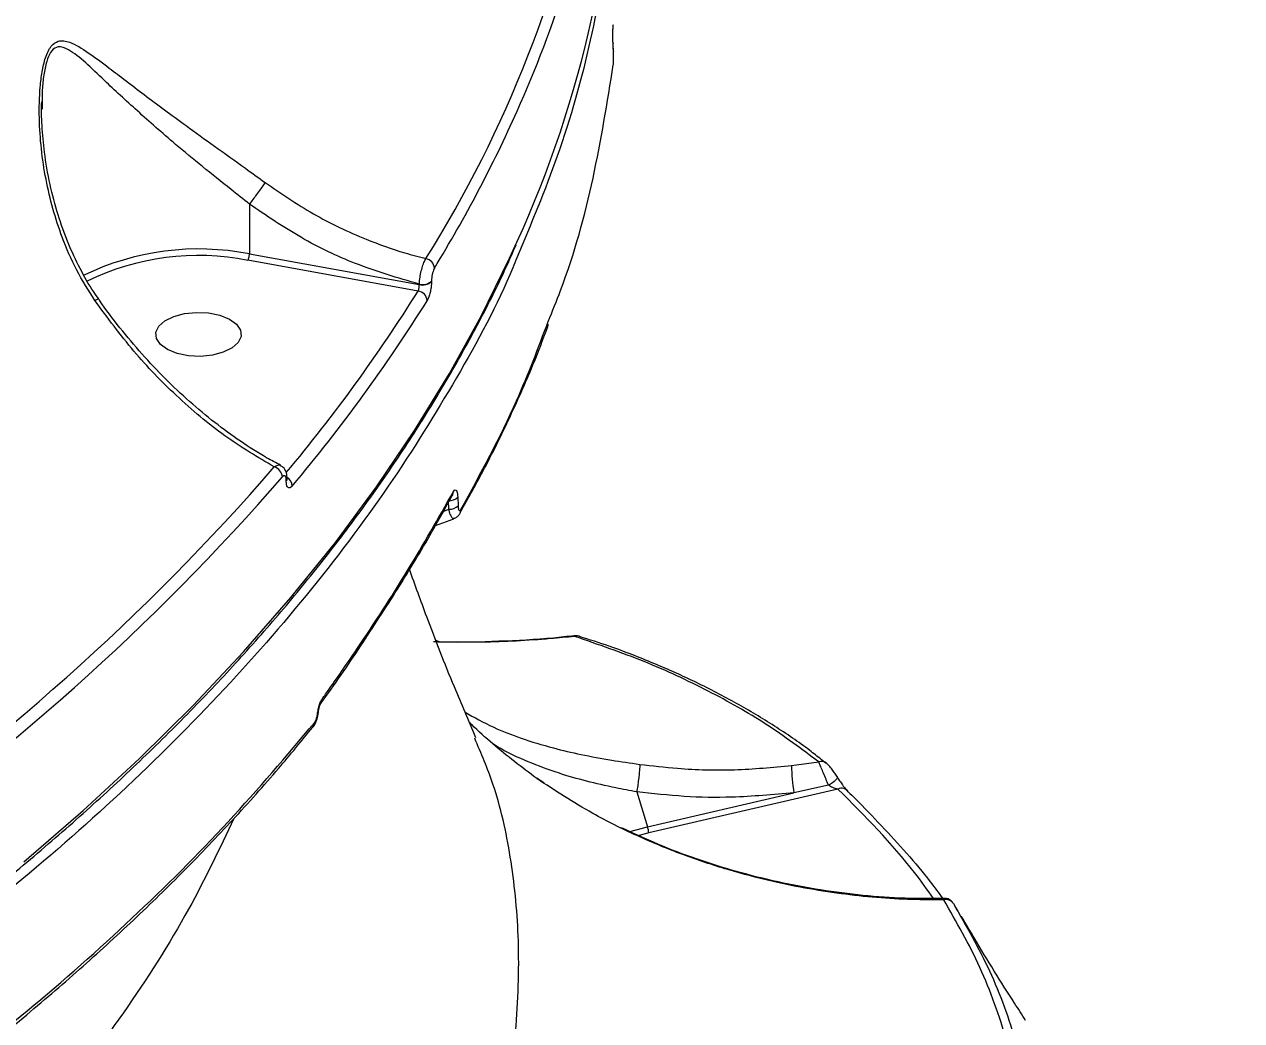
# Model space of a CAD drawing. Header units: millimetres. Extents: x -6104 to 7803, y -6013 to 4803.
# Drawn here: x 831 to 959.1, y -1346.1 to -1241.3 of the extents above; entities that cross this region are included whole.
import ezdxf

# ---------------------------------------------------------------- set-up
doc = ezdxf.new("R2010")
doc.units = ezdxf.units.MM
for name, color, linetype in [('DIKOM_ОБЪЕКТ', 7, 'Continuous'), ('DIKOM_РАЗМЕР_ЗОНА', 7, 'Continuous'), ('DIKOM_РАЗМЕР_ОБЪЕКТА', 7, 'Continuous')]:
    doc.layers.add(name, color=color, linetype=linetype)
doc.styles.add('style1', font='arial.ttf', dxfattribs={"width": 0.8})
doc.dimstyles.new('1-50', dxfattribs={"dimtxt": 300, "dimasz": 200, "dimexe": 100, "dimexo": 0, "dimgap": 100, "dimtad": 1, "dimtxsty": 'style1', "dimcen": 200, "dimclrd": 7, "dimclre": 7, "dimclrt": 7, "dimadec": 1, "dimazin": 2, "dimtfac": 1, "dimtmove": 0, "dimatfit": 2, "dimfxl": 0, "dimlwd": 25, "dimlwe": 18, "dimarcsym": 0})

# ---------------------------------------------------------------- blocks, each defined once
blk = doc.blocks.new('*D10')
at = {"layer": 'Defpoints', "color": 0, "transparency": 16777216}
for p in [(-4094.65, -224.49), (3111.63, -1726.03), (3111.63, -4948.58)]:
    blk.add_point(p, dxfattribs=at)
at = {"layer": 'DIKOM_РАЗМЕР_ОБЪЕКТА', "color": 7, "lineweight": 18, "transparency": 16777216}
for p, q in [((-4094.65, -224.49), (-4094.65, -5048.58)), ((3111.63, -1726.03), (3111.63, -5048.58))]:
    blk.add_line(p, q, dxfattribs=at)
at = {"layer": 'DIKOM_РАЗМЕР_ОБЪЕКТА', "color": 7, "lineweight": 25, "transparency": 16777216}
blk.add_line((-3894.65, -4948.58), (2911.63, -4948.58), dxfattribs=at)
at = {"layer": 'DIKOM_РАЗМЕР_ОБЪЕКТА', "color": 7, "transparency": 16777216}
for points in [[(-3894.65, -4915.24), (-3894.65, -4981.91), (-4094.65, -4948.58)], [(2911.63, -4915.24), (2911.63, -4981.91), (3111.63, -4948.58)]]:
    blk.add_solid(points, dxfattribs=at)
at = {"layer": 'DIKOM_РАЗМЕР_ОБЪЕКТА', "color": 7, "transparency": 16777216, "insert": (-134.24, -4695.4), "char_height": 300, "attachment_point": 5, "style": 'style1'}
blk.add_mtext('7200', dxfattribs=at)
blk = doc.blocks.new('*D12')
at = {"layer": 'Defpoints', "color": 0, "transparency": 16777216}
for p in [(-6103.62, -69.94), (4675.35, -1132.87), (4675.35, -5913.06)]:
    blk.add_point(p, dxfattribs=at)
at = {"layer": 'DIKOM_РАЗМЕР_ЗОНА', "color": 7, "lineweight": 18, "transparency": 16777216}
for p, q in [((-6103.62, -69.94), (-6103.62, -6013.06)), ((4675.35, -1132.87), (4675.35, -6013.06))]:
    blk.add_line(p, q, dxfattribs=at)
at = {"layer": 'DIKOM_РАЗМЕР_ЗОНА', "color": 7, "lineweight": 25, "transparency": 16777216}
blk.add_line((-5903.62, -5913.06), (4475.35, -5913.06), dxfattribs=at)
at = {"layer": 'DIKOM_РАЗМЕР_ЗОНА', "color": 7, "transparency": 16777216}
for points in [[(-5903.62, -5879.73), (-5903.62, -5946.4), (-6103.62, -5913.06)], [(4475.35, -5879.73), (4475.35, -5946.4), (4675.35, -5913.06)]]:
    blk.add_solid(points, dxfattribs=at)
at = {"layer": 'DIKOM_РАЗМЕР_ЗОНА', "color": 7, "transparency": 16777216, "insert": (271.51, -5659.89), "char_height": 300, "attachment_point": 5, "style": 'style1'}
blk.add_mtext('10800', dxfattribs=at)

msp = doc.modelspace()

# ---------------------------------------------------------------- linework, layer by layer
at = {"layer": 'DIKOM_ОБЪЕКТ', "color": 7, "linetype": 'Continuous', "lineweight": 15}
for p, q in [((892.915, -1243.267), (892.914, -1243.315)), ((892.959, -1244.168), (892.914, -1243.315)), ((892.96, -1244.12), (892.959, -1244.168)), ((832.844, -1249.401), (832.834, -1250.191)), ((854.649, -1260.191), (854.649, -1265.432)), ((854.649, -1265.432), (872.53, -1268.658)), ((872.405, -1269.337), (854.485, -1266.104)), ((872.53, -1268.658), (872.53, -1268.611)), ((873.814, -1268.281), (873.814, -1268.328)), ((858.53, -1289.33), (858.53, -1289.262)), ((858.613, -1289.125), (858.613, -1289.056)), ((876.007, -1290.87), (876.007, -1290.869)), ((876.574, -1291.042), (876.605, -1291.935)), ((875.051, -1292.547), (875.631, -1292.303)), ((875.631, -1292.303), (875.6, -1291.408)), ((874.243, -1294.01), (876.174, -1293.306)), ((874.694, -1306.295), (874.296, -1306.129)), ((888.873, -1305.699), (888.842, -1305.639)), ((911.701, -1319.299), (914.558, -1318.901)), ((915.338, -1319.074), (914.801, -1318.648)), ((885.523, -1321.039), (884.91, -1320.611)), ((885.67, -1321.142), (885.523, -1321.039)), ((916.576, -1321.766), (896.669, -1326.388)), ((915.586, -1321.365), (911.949, -1322.148)), ((895.407, -1322.061), (896.542, -1325.725)), ((896.542, -1325.725), (911.949, -1322.148)), ((894.677, -1326.218), (896.542, -1325.725)), ((896.669, -1326.388), (895.667, -1326.64))]:
    msp.add_line(p, q, dxfattribs=at)
at = {"layer": 'DIKOM_ОБЪЕКТ', "color": 7, "linetype": 'Continuous', "lineweight": 15, "flags": 128}
for points in [[(830.903, -1329.416), (837.15, -1324.025), (843.091, -1318.543), (848.72, -1312.975), (854.033, -1307.325), (859.026, -1301.598), (863.694, -1295.799), (868.033, -1289.932), (872.04, -1284.003), (875.711, -1278.017), (879.043, -1271.978), (882.034, -1265.892), (882.804, -1264.192)], [(847.046, -1275.907), (846.04, -1275.499), (845.296, -1274.962), (844.878, -1274.338), (844.817, -1273.679), (845.119, -1273.038), (845.759, -1272.467), (846.686, -1272.012), (847.824, -1271.709), (849.082, -1271.584), (850.357, -1271.647), (851.546, -1271.892), (852.553, -1272.3), (853.296, -1272.838), (853.715, -1273.461), (853.776, -1274.12), (853.474, -1274.761), (852.833, -1275.332), (851.907, -1275.787), (850.768, -1276.09), (849.51, -1276.215), (848.235, -1276.152), (847.046, -1275.907)], [(861.904, -1313.7), (861.886, -1313.726), (861.833, -1313.751)], [(916.461, -1320.451), (916.499, -1320.509), (916.487, -1320.597), (916.426, -1320.708), (916.318, -1320.836), (916.171, -1320.973), (915.993, -1321.113), (915.794, -1321.246), (915.586, -1321.365)]]:
    msp.add_lwpolyline(points, dxfattribs=at)
at = {"layer": 'DIKOM_ОБЪЕКТ', "color": 7, "linetype": 'Continuous', "lineweight": 15}
for centre, radius, start, end in [((775.426, -1215.278), 117.995, 335.50908, 359.71387), ((762.426, -1196.875), 130.561, 328.06963, 349.08159), ((769.73, -1199.693), 123.934, 335.85147, 349.3933), ((751.737, -1191.949), 143.521, 328.50609, 335.9692), ((849.294, -1292.574), 27.665, 78.84044, 115.98285), ((849.294, -1292.449), 26.851, 78.85346, 115.874), ((873.02, -1267.007), 1.1, 4.22589, 78.86591), ((872.882, -1267.318), 1.34, 254.78441, 314.09278), ((872.882, -1267.366), 1.34, 254.78441, 314.09278), ((726.182, -1177.832), 172.495, 320.11019, 327.96215), ((726.62, -1178.518), 173.105, 319.96386, 327.95996), ((872.251, -1270.436), 1.109, 4.35489, 82.02398), ((672.524, -1127.351), 244.733, 304.45512, 319.01542), ((856.954, -1288.983), 1.166, 3.76942, 74.33076), ((672.969, -1128.048), 245.267, 304.45486, 319.01562), ((858.297, -1289.048), 0.316, 317.39082, 357.90332), ((858.298, -1289.117), 0.314, 317.34317, 358.74581), ((858.036, -1289.929), 1.121, 2.99793, 59.16926), ((875.698, -1290.19), 1.222, 265.39232, 315.81961), ((875.411, -1290.544), 0.679, 330.29657, 3.49652), ((875.726, -1291.083), 1.224, 265.55051, 315.90392), ((876.209, -1292.369), 0.707, 329.69617, 3.47413), ((889.156, -1306.476), 0.828, 73.77324, 109.99643), ((861.669, -1312.354), 0.633, 324.93395, 5.33403), ((860.814, -1314.833), 0.68, 320.53349, 3.98234), ((914.817, -1319.765), 0.902, 52.60691, 106.70519), ((926.074, -1319.481), 14.374, 179.2709, 190.69051), ((916.957, -1322.512), 0.837, 32.45326, 117.05829), ((894.008, -1326.553), 2.666, 3.53347, 18.07396), ((927.933, -1334.323), 0.935, 31.85463, 104.41987)]:
    msp.add_arc(centre, radius, start, end, dxfattribs=at)
for points, knots in [([(893.367, -1217.247), (893.386, -1217.605), (893.614, -1222.073), (892.795, -1230.659), (890.752, -1242.949), (887.463, -1254.702), (884.278, -1262.276), (882.782, -1265.832)], [0, 0, 0, 0, 0.0219467, 0.2736523, 0.5255632, 0.7772684, 1, 1, 1, 1]), ([(892.914, -1243.315), (892.908, -1243.168), (892.896, -1242.875), (892.893, -1242.374), (892.902, -1241.906), (892.921, -1241.514), (892.939, -1241.343), (892.947, -1241.26)], [0, 0, 0, 0, 0.2064397, 0.4133884, 0.6142398, 0.8134862, 1, 1, 1, 1]), ([(838.387, -1270.319), (837.724, -1269.268), (836.387, -1267.151), (834.559, -1262.9), (833.07, -1257.542), (832.48, -1252.158), (832.562, -1248.368), (832.822, -1246.239), (833.175, -1244.686), (833.757, -1243.468), (834.649, -1242.874), (835.936, -1243.111), (837.679, -1244.192), (840.198, -1246.073), (842.892, -1248.153), (845.68, -1250.238), (848.133, -1252.039), (850.975, -1254.085), (853.808, -1256.102), (855.608, -1257.41), (856.3, -1257.912)], [0, 0, 0, 0, 0.056355, 0.1136137, 0.2103723, 0.309985, 0.3619813, 0.3883027, 0.4153392, 0.4457397, 0.4740999, 0.5167988, 0.5802349, 0.6452966, 0.7405625, 0.789712, 0.8388467, 0.8993629, 0.9613642, 1, 1, 1, 1]), ([(854.65, -1260.186), (854.65, -1260.185), (853.998, -1259.673), (852.322, -1258.328), (849.679, -1256.215), (846.301, -1253.427), (842.777, -1250.323), (839.718, -1247.489), (837.405, -1245.243), (835.815, -1243.956), (834.637, -1243.484), (833.872, -1243.907), (833.503, -1244.63), (833.22, -1245.499), (833.005, -1246.579), (832.839, -1248.018), (832.843, -1248.98), (832.844, -1249.401)], [0, 0, 0, 0, 0.0000504, 0.0590042, 0.1536215, 0.2483617, 0.3985874, 0.5490209, 0.6475895, 0.74576, 0.8083765, 0.8483665, 0.8819765, 0.8911912, 0.9301992, 0.9694745, 1, 1, 1, 1]), ([(892.96, -1244.12), (892.949, -1243.921), (892.933, -1243.636), (892.92, -1243.352), (892.916, -1243.267)], [0, 0, 0, 0, 0.6999726, 1, 1, 1, 1]), ([(892.943, -1245.508), (892.948, -1245.464), (892.959, -1245.363), (892.971, -1245.126), (892.976, -1244.814), (892.972, -1244.471), (892.963, -1244.269), (892.959, -1244.168)], [0, 0, 0, 0, 0.1487792, 0.3487258, 0.5573483, 0.7790801, 1, 1, 1, 1]), ([(886.094, -1272.532), (886.536, -1271.452), (888.575, -1266.464), (891.023, -1257.447), (892.303, -1249.488), (892.943, -1245.508)], [0, 0, 0, 0, 0.1214153, 0.5607073, 1, 1, 1, 1]), ([(838.8, -1270.157), (838.621, -1269.915), (837.878, -1268.912), (836.788, -1266.942), (835.518, -1264.232), (834.463, -1261.263), (833.628, -1258.066), (833.07, -1254.914), (832.817, -1252.01), (832.758, -1250.231), (832.804, -1249.414), (832.805, -1249.404)], [0, 0, 0, 0, 0.0405717, 0.1684863, 0.303897, 0.4468525, 0.5967057, 0.7541997, 0.8825836, 0.9985681, 1, 1, 1, 1]), ([(856.3, -1257.912), (856.287, -1257.932), (856.235, -1258.009), (856.085, -1258.226), (855.803, -1258.626), (855.413, -1259.166), (855.005, -1259.719), (854.769, -1260.03), (854.65, -1260.186)], [0, 0, 0, 0, 0.0380822, 0.1491836, 0.3618892, 0.5746055, 0.7873142, 1, 1, 1, 1]), ([(856.3, -1257.912), (857.968, -1259.053), (861.345, -1261.363), (866.36, -1263.73), (870.368, -1265.171), (872.489, -1265.731), (873.232, -1265.928)], [0, 0, 0, 0, 0.318196, 0.6439708, 0.8752552, 1, 1, 1, 1]), ([(854.649, -1260.191), (854.649, -1260.19), (854.649, -1260.188), (854.65, -1260.186), (854.65, -1260.186)], [0, 0, 0, 0, 0.6113483, 1, 1, 1, 1]), ([(872.53, -1268.611), (870.275, -1267.954), (866.034, -1266.718), (859.993, -1263.82), (856.444, -1261.41), (854.649, -1260.191)], [0, 0, 0, 0, 0.3593334, 0.6759009, 1, 1, 1, 1]), ([(474.42, -1432.667), (476.441, -1432.66), (482.3, -1432.64), (491.995, -1432.482), (503.494, -1432.14), (514.97, -1431.633), (526.415, -1430.964), (537.82, -1430.134), (549.177, -1429.143), (560.477, -1427.992), (571.712, -1426.682), (582.872, -1425.213), (593.951, -1423.587), (604.939, -1421.804), (615.828, -1419.867), (626.61, -1417.777), (637.277, -1415.535), (647.821, -1413.143), (658.235, -1410.602), (668.509, -1407.916), (678.637, -1405.085), (688.61, -1402.111), (698.422, -1398.997), (708.065, -1395.746), (717.532, -1392.359), (726.816, -1388.839), (735.909, -1385.19), (744.805, -1381.412), (753.497, -1377.51), (761.979, -1373.486), (770.244, -1369.343), (778.286, -1365.084), (786.099, -1360.713), (793.677, -1356.232), (801.015, -1351.645), (808.106, -1346.955), (814.945, -1342.166), (821.528, -1337.282), (827.849, -1332.305), (833.903, -1327.24), (839.686, -1322.091), (845.194, -1316.861), (850.421, -1311.554), (855.364, -1306.174), (860.02, -1300.726), (864.384, -1295.213), (868.454, -1289.64), (872.225, -1284.011), (875.7, -1278.331), (878.852, -1272.602), (881.19, -1267.983), (882.367, -1265.262), (882.706, -1264.48)], [0, 0, 0, 0, 0.010755, 0.0311879, 0.0516214, 0.0720549, 0.0924885, 0.1129222, 0.133356, 0.15379, 0.1742241, 0.1946585, 0.2150931, 0.235528, 0.2559631, 0.2763985, 0.2968343, 0.3172704, 0.3377069, 0.3581439, 0.3785812, 0.3990192, 0.4194575, 0.4398964, 0.4603359, 0.4807759, 0.5012165, 0.5216577, 0.5420994, 0.5625418, 0.5829849, 0.6034283, 0.6238724, 0.6443169, 0.664762, 0.6852075, 0.7056531, 0.7260988, 0.7465444, 0.7669897, 0.7874344, 0.8078782, 0.8283207, 0.8487616, 0.8692003, 0.8896364, 0.9100693, 0.9304984, 0.9509233, 0.9713434, 0.9917579, 1, 1, 1, 1]), ([(854.485, -1266.104), (854.491, -1266.095), (854.503, -1266.076), (854.533, -1266.018), (854.574, -1265.915), (854.615, -1265.755), (854.643, -1265.585), (854.647, -1265.483), (854.649, -1265.432)], [0, 0, 0, 0, 0.0701792, 0.1414103, 0.3560259, 0.5706442, 0.7853693, 1, 1, 1, 1]), ([(882.782, -1265.832), (882.644, -1266.182), (880.962, -1270.45), (876.555, -1278.498), (869.423, -1290.031), (860.821, -1301.429), (850.918, -1312.667), (839.887, -1323.493), (827.803, -1333.881), (814.751, -1343.813), (800.516, -1353.451), (785.099, -1362.748), (768.526, -1371.663), (751.896, -1379.645), (735.417, -1386.756), (719.266, -1393.068), (702.484, -1398.994), (685.108, -1404.509), (667.328, -1409.558), (649.232, -1414.117), (632.813, -1417.794), (622.294, -1419.841), (618.01, -1420.674)], [0, 0, 0, 0, 0.00498233, 0.06074718, 0.11646919, 0.17380977, 0.23119714, 0.28853766, 0.34425961, 0.40002442, 0.45574659, 0.51308714, 0.57047437, 0.62781487, 0.67631067, 0.72486327, 0.77341565, 0.82242837, 0.87144075, 0.91921932, 0.967106, 1, 1, 1, 1]), ([(872.53, -1268.611), (872.538, -1268.48), (872.559, -1268.15), (872.655, -1267.552), (872.815, -1266.898), (873.017, -1266.313), (873.161, -1266.056), (873.232, -1265.928)], [0, 0, 0, 0, 0.1423785, 0.3572674, 0.571684, 0.7857565, 1, 1, 1, 1]), ([(874.117, -1266.926), (874.083, -1266.99), (874.015, -1267.12), (873.925, -1267.416), (873.856, -1267.746), (873.819, -1268.048), (873.816, -1268.214), (873.814, -1268.281)], [0, 0, 0, 0, 0.2142708, 0.4284423, 0.6429132, 0.8577349, 1, 1, 1, 1]), ([(872.405, -1269.337), (872.419, -1269.304), (872.448, -1269.239), (872.485, -1269.09), (872.513, -1268.924), (872.528, -1268.774), (872.53, -1268.691), (872.53, -1268.658)], [0, 0, 0, 0, 0.215112, 0.4300865, 0.64484, 0.8592877, 1, 1, 1, 1]), ([(873.814, -1268.328), (873.812, -1268.426), (873.806, -1268.674), (873.752, -1269.124), (873.649, -1269.617), (873.512, -1270.06), (873.409, -1270.254), (873.357, -1270.352)], [0, 0, 0, 0, 0.1407786, 0.3553017, 0.5700404, 0.7849648, 1, 1, 1, 1]), ([(838.387, -1270.319), (838.427, -1270.297), (838.544, -1270.236), (838.714, -1270.161), (838.752, -1270.173), (838.773, -1270.18)], [0, 0, 0, 0, 0.1828003, 0.5309781, 1, 1, 1, 1]), ([(857.27, -1287.86), (855.525, -1286.825), (851.989, -1284.727), (847.021, -1280.53), (842.379, -1275.747), (839.729, -1272.143), (838.387, -1270.319)], [0, 0, 0, 0, 0.2536074, 0.5139767, 0.7539743, 1, 1, 1, 1]), ([(857.94, -1287.675), (857.449, -1287.419), (856.036, -1286.685), (853.715, -1285.188), (851.001, -1283.218), (848.345, -1281.004), (845.783, -1278.587), (843.329, -1275.99), (841.027, -1273.217), (839.508, -1271.267), (838.812, -1270.212), (838.785, -1270.171)], [0, 0, 0, 0, 0.07069317, 0.20330757, 0.33619653, 0.46936448, 0.60221873, 0.73349308, 0.86442361, 0.99484555, 1, 1, 1, 1]), ([(876.864, -1292.593), (877.723, -1291.062), (879.653, -1287.621), (882.278, -1282.216), (884.528, -1277.161), (885.695, -1274.021), (886.137, -1272.834)], [0, 0, 0, 0, 0.2352154, 0.5286657, 0.8218071, 1, 1, 1, 1]), ([(876.915, -1292.327), (878.983, -1288.526), (882.541, -1281.988), (885.045, -1275.322), (886.094, -1272.532)], [0, 0, 0, 0, 0.58132, 1, 1, 1, 1]), ([(857.27, -1287.86), (857.362, -1287.799), (857.57, -1287.661), (857.799, -1287.618), (857.897, -1287.697), (857.918, -1287.714)], [0, 0, 0, 0, 0.3889162, 0.8709724, 1, 1, 1, 1]), ([(858.607, -1289.06), (858.609, -1289.02), (858.618, -1288.766), (858.535, -1288.373), (858.285, -1287.923), (858.031, -1287.772), (857.934, -1287.715)], [0, 0, 0, 0, 0.0734049, 0.4671208, 0.7978403, 1, 1, 1, 1]), ([(858.53, -1289.262), (858.525, -1289.175), (858.517, -1289.001), (858.451, -1288.833), (858.353, -1288.761), (858.236, -1288.786), (858.155, -1288.87), (858.118, -1288.907)], [0, 0, 0, 0, 0.2039554, 0.4079805, 0.6134985, 0.8265087, 1, 1, 1, 1]), ([(859.156, -1289.871), (859.101, -1289.928), (858.977, -1290.056), (858.799, -1290.094), (858.65, -1289.98), (858.549, -1289.726), (858.536, -1289.462), (858.53, -1289.33)], [0, 0, 0, 0, 0.1741702, 0.389585, 0.5958048, 0.7978824, 1, 1, 1, 1]), ([(858.625, -1289.297), (858.625, -1289.298), (858.627, -1289.303), (858.615, -1289.244), (858.614, -1289.164), (858.613, -1289.125)], [0, 0, 0, 0, 0.1809461, 0.5970938, 1, 1, 1, 1]), ([(862.185, -1312.717), (862.265, -1312.609), (863.829, -1310.487), (866.621, -1306.355), (870.518, -1300.332), (873.636, -1295.167), (875.349, -1292.022), (875.977, -1290.87)], [0, 0, 0, 0, 0.0147836, 0.2900186, 0.5656674, 0.8408519, 1, 1, 1, 1]), ([(862.299, -1312.295), (862.549, -1311.945), (863.802, -1310.191), (866.924, -1305.673), (871.419, -1298.746), (874.531, -1293.252), (876.089, -1290.503)], [0, 0, 0, 0, 0.0480627, 0.2403225, 0.6198797, 1, 1, 1, 1]), ([(876.089, -1290.503), (876.138, -1290.428), (876.236, -1290.278), (876.374, -1290.26), (876.482, -1290.406), (876.552, -1290.68), (876.567, -1290.927), (876.574, -1291.042)], [0, 0, 0, 0, 0.2131268, 0.4264613, 0.6306004, 0.8289309, 1, 1, 1, 1]), ([(876.163, -1293.273), (876.122, -1293.281), (876.03, -1293.299), (875.869, -1293.06), (875.729, -1292.7), (875.658, -1292.41), (875.631, -1292.303)], [0, 0, 0, 0, 0.2390362, 0.533583, 0.8281915, 1, 1, 1, 1]), ([(876.605, -1291.935), (876.61, -1292.012), (876.621, -1292.177), (876.666, -1292.36), (876.736, -1292.462), (876.823, -1292.46), (876.884, -1292.371), (876.915, -1292.327)], [0, 0, 0, 0, 0.1798667, 0.3800983, 0.5812054, 0.7907188, 1, 1, 1, 1]), ([(876.163, -1293.277), (876.202, -1293.268), (876.346, -1293.233), (876.545, -1293.078), (876.722, -1292.893), (876.791, -1292.763), (876.817, -1292.714)], [0, 0, 0, 0, 0.129574, 0.4707004, 0.7963647, 1, 1, 1, 1]), ([(878.488, -1316.355), (877.723, -1314.573), (875.888, -1310.302), (873.56, -1304.39), (872.091, -1300.296), (871.493, -1298.629)], [0, 0, 0, 0, 0.29793042, 0.71411822, 1, 1, 1, 1]), ([(888.84, -1305.629), (888.11, -1305.712), (885.5, -1306.009), (880.886, -1306.23), (876.677, -1306.361), (874.366, -1306.286), (874.038, -1306.275)], [0, 0, 0, 0, 0.1514201, 0.5407642, 0.9349273, 1, 1, 1, 1]), ([(888.873, -1305.699), (888.026, -1305.779), (884.807, -1306.084), (879.984, -1306.365), (875.944, -1306.303), (874.355, -1306.279)], [0, 0, 0, 0, 0.1781079, 0.6765728, 1, 1, 1, 1]), ([(889.24, -1305.66), (889.193, -1305.644), (889.077, -1305.602), (888.93, -1305.624), (888.843, -1305.637)], [0, 0, 0, 0, 0.4053924, 1, 1, 1, 1]), ([(914.558, -1318.901), (912.754, -1317.556), (909.148, -1314.867), (902.975, -1311.376), (896.295, -1308.253), (891.347, -1306.55), (888.873, -1305.699)], [0, 0, 0, 0, 0.2491215, 0.4982428, 0.7491214, 1, 1, 1, 1]), ([(914.801, -1318.648), (914.409, -1318.332), (912.869, -1317.09), (909.92, -1315.112), (905.953, -1312.716), (901.723, -1310.519), (897.242, -1308.517), (893.135, -1306.905), (890.425, -1306.042), (889.378, -1305.709)], [0, 0, 0, 0, 0.0570077, 0.2241287, 0.3914959, 0.5590859, 0.7266734, 0.8943559, 1, 1, 1, 1]), ([(861.833, -1313.751), (861.858, -1313.577), (861.909, -1313.23), (862.057, -1312.745), (862.197, -1312.445), (862.28, -1312.323), (862.299, -1312.295)], [0, 0, 0, 0, 0.3053918, 0.6114597, 0.9125803, 1, 1, 1, 1]), ([(861.907, -1313.697), (861.91, -1313.662), (861.924, -1313.513), (861.978, -1313.253), (862.06, -1312.98), (862.132, -1312.811), (862.179, -1312.729), (862.182, -1312.725), (862.183, -1312.723)], [0, 0, 0, 0, 0.0840465, 0.356046, 0.5891067, 0.7827842, 0.9303788, 1, 1, 1, 1]), ([(861.339, -1315.25), (861.387, -1315.192), (861.554, -1314.99), (861.734, -1314.544), (861.866, -1314.051), (861.893, -1313.764), (861.899, -1313.7)], [0, 0, 0, 0, 0.1421071, 0.5012813, 0.8884188, 1, 1, 1, 1]), ([(861.492, -1314.786), (861.509, -1314.763), (861.572, -1314.679), (861.675, -1314.462), (861.78, -1314.121), (861.815, -1313.874), (861.833, -1313.751)], [0, 0, 0, 0, 0.108551, 0.3983627, 0.699621, 1, 1, 1, 1]), ([(877.352, -1313.679), (878.308, -1314.217), (880.04, -1315.193), (883.219, -1316.438), (886.322, -1317.391), (889.546, -1318.147), (892.61, -1318.717), (894.728, -1319.021), (895.718, -1319.163)], [0, 0, 0, 0, 0.2213679, 0.4011899, 0.584653, 0.7265919, 0.8721548, 1, 1, 1, 1]), ([(819.019, -1355.115), (820.9, -1353.702), (824.96, -1350.649), (830.879, -1345.849), (836.831, -1340.748), (842.489, -1335.573), (847.863, -1330.327), (852.951, -1325.001), (857.459, -1319.977), (860.136, -1316.699), (861.319, -1315.249)], [0, 0, 0, 0, 0.1130289, 0.244048, 0.3749127, 0.5053844, 0.6355173, 0.7657839, 0.8964701, 1, 1, 1, 1]), ([(819.262, -1354.58), (823.332, -1351.451), (831.472, -1345.195), (842.477, -1335.37), (852.647, -1325.261), (858.544, -1318.278), (861.492, -1314.786)], [0, 0, 0, 0, 0.2486165, 0.4972328, 0.7486163, 1, 1, 1, 1]), ([(884.887, -1320.654), (883.319, -1319.471), (880.944, -1317.678), (878.659, -1315.603), (877.885, -1314.828), (877.807, -1314.75)], [0, 0, 0, 0, 0.6356106, 0.9634048, 1, 1, 1, 1]), ([(706.899, -1580.991), (711.711, -1577.034), (721.334, -1569.119), (735.299, -1557.035), (748.881, -1544.821), (762.472, -1532.061), (775.936, -1518.82), (789.158, -1505.143), (801.779, -1491.373), (813.726, -1477.559), (824.939, -1463.754), (835.059, -1450.409), (844.104, -1437.56), (852.117, -1425.23), (859.326, -1413.079), (865.669, -1401.163), (871.101, -1389.53), (875.598, -1378.199), (879.093, -1367.233), (881.551, -1356.633), (882.896, -1346.581), (883.122, -1337.296), (882.244, -1328.846), (880.709, -1321.903), (879.034, -1317.998), (878.354, -1316.411)], [0, 0, 0, 0, 0.0400046, 0.0800095, 0.1204123, 0.1608152, 0.2054795, 0.2501784, 0.2948426, 0.3408231, 0.3868418, 0.4328217, 0.4760809, 0.5193728, 0.5626316, 0.6071387, 0.6516822, 0.6961891, 0.7423061, 0.7884231, 0.8352025, 0.8819819, 0.925918, 0.9698885, 1, 1, 1, 1]), ([(895.407, -1322.057), (895.407, -1322.057), (894.663, -1321.933), (892.854, -1321.585), (890.089, -1320.954), (886.961, -1320.051), (883.934, -1318.904), (881.605, -1317.846), (880.505, -1317.156), (880.218, -1316.976)], [0, 0, 0, 0, 0.000058, 0.1206122, 0.2962412, 0.472118, 0.6963242, 0.92083, 1, 1, 1, 1]), ([(895.718, -1319.163), (895.719, -1319.171), (895.723, -1319.198), (895.727, -1319.308), (895.716, -1319.59), (895.67, -1320.118), (895.597, -1320.754), (895.506, -1321.439), (895.44, -1321.851), (895.407, -1322.057)], [0, 0, 0, 0, 0.0322501, 0.1001889, 0.2801569, 0.4601202, 0.6400798, 0.8200428, 1, 1, 1, 1]), ([(895.718, -1319.163), (897.043, -1319.318), (900.347, -1319.706), (905.711, -1319.838), (909.697, -1319.479), (911.701, -1319.299)], [0, 0, 0, 0, 0.2495494, 0.6225679, 1, 1, 1, 1]), ([(915.586, -1321.365), (915.499, -1321.155), (915.325, -1320.734), (915.055, -1320.083), (914.816, -1319.507), (914.644, -1319.098), (914.583, -1318.958), (914.558, -1318.901)], [0, 0, 0, 0, 0.2097849, 0.4194043, 0.633434, 0.8501569, 1, 1, 1, 1]), ([(916.486, -1320.477), (916.474, -1320.457), (916.382, -1320.305), (916.171, -1319.991), (915.858, -1319.568), (915.613, -1319.264), (915.429, -1319.108), (915.363, -1319.051)], [0, 0, 0, 0, 0.0358866, 0.2756531, 0.5321838, 0.8318336, 1, 1, 1, 1]), ([(916.461, -1320.451), (916.558, -1320.602), (916.75, -1320.905), (917.072, -1321.356), (917.4, -1321.781), (917.572, -1321.964), (917.664, -1322.062)], [0, 0, 0, 0, 0.2322057, 0.463995, 0.7140119, 1, 1, 1, 1]), ([(927.701, -1333.418), (926.742, -1333.421), (923.341, -1333.43), (917.354, -1332.967), (910.697, -1331.804), (904.971, -1330.297), (900.18, -1328.699), (895.425, -1326.727), (890.225, -1324.154), (886.823, -1321.924), (884.887, -1320.654)], [0, 0, 0, 0, 0.0670611, 0.2378722, 0.4109027, 0.5196077, 0.6283017, 0.7402351, 0.8521483, 1, 1, 1, 1]), ([(916.576, -1321.766), (916.486, -1321.747), (916.315, -1321.711), (916.047, -1321.61), (915.801, -1321.5), (915.655, -1321.408), (915.586, -1321.365)], [0, 0, 0, 0, 0.2951508, 0.5579384, 0.7907148, 1, 1, 1, 1]), ([(926.645, -1333.29), (925.991, -1332.371), (923.119, -1328.333), (919.427, -1324.628), (916.576, -1321.766)], [0, 0, 0, 0, 0.2276311, 1, 1, 1, 1]), ([(895.407, -1322.061), (895.407, -1322.06), (895.407, -1322.059), (895.407, -1322.057), (895.407, -1322.057)], [0, 0, 0, 0, 0.8188684, 1, 1, 1, 1]), ([(911.949, -1322.148), (909.77, -1322.35), (905.937, -1322.707), (900.391, -1322.615), (897.073, -1322.246), (895.407, -1322.061)], [0, 0, 0, 0, 0.3962805, 0.6969502, 1, 1, 1, 1]), ([(917.664, -1322.062), (917.902, -1322.297), (919.097, -1323.473), (922.087, -1326.582), (925.235, -1330.067), (927.179, -1332.708), (927.614, -1333.299)], [0, 0, 0, 0, 0.06530068, 0.32651125, 0.8493824, 1, 1, 1, 1]), ([(853.024, -1324.861), (851.507, -1328.051), (848.215, -1334.977), (841.581, -1345.364), (833.635, -1355.814), (824.664, -1365.76), (814.834, -1375.201), (803.875, -1384.409), (791.784, -1393.347), (778.579, -1401.98), (764.637, -1410.076), (750.048, -1417.631), (734.909, -1424.654), (718.894, -1431.308), (702.01, -1437.549), (684.343, -1443.395), (672.047, -1446.864), (665.902, -1448.598)], [0, 0, 0, 0, 0.0602331, 0.1307415, 0.20125, 0.267473, 0.333748, 0.3999716, 0.4681248, 0.5363335, 0.6044877, 0.669513, 0.7345855, 0.7996114, 0.8663909, 0.9332205, 1, 1, 1, 1]), ([(927.809, -1333.3), (926.421, -1333.306), (923.58, -1333.316), (919.215, -1332.997), (914.76, -1332.427), (910.309, -1331.592), (905.947, -1330.503), (901.718, -1329.168), (897.677, -1327.65), (895.085, -1326.444), (893.817, -1325.854)], [0, 0, 0, 0, 0.1240917, 0.2539917, 0.3836916, 0.5132069, 0.6413543, 0.7640238, 0.8846197, 1, 1, 1, 1]), ([(927.701, -1333.418), (927.718, -1333.338), (927.738, -1333.245), (927.801, -1333.283), (927.81, -1333.288)], [0, 0, 0, 0, 0.85738133, 1, 1, 1, 1]), ([(928.715, -1333.811), (928.703, -1333.791), (928.68, -1333.755), (928.658, -1333.722), (928.626, -1333.677), (928.55, -1333.58), (928.403, -1333.446), (928.143, -1333.304), (927.935, -1333.286), (927.807, -1333.275)], [0, 0, 0, 0, 0.1185453, 0.2186566, 0.2715387, 0.330594, 0.5292693, 0.710842, 1, 1, 1, 1]), ([(936.986, -1365.399), (936.78, -1362.421), (936.369, -1356.463), (934.48, -1348.208), (931.732, -1340.43), (929.044, -1335.755), (927.701, -1333.418)], [0, 0, 0, 0, 0.2486152, 0.4972306, 0.7486153, 1, 1, 1, 1]), ([(928.727, -1333.83), (930.053, -1336.148), (932.705, -1340.784), (935.512, -1348.43), (936.592, -1353.978), (937.128, -1356.732)], [0, 0, 0, 0, 0.3348953, 0.669791, 1, 1, 1, 1]), ([(929.135, -1334.535), (929.083, -1334.449), (929.006, -1334.32), (928.94, -1334.208), (928.918, -1334.171)], [0, 0, 0, 0, 0.66719777, 1, 1, 1, 1]), ([(936.324, -1346.114), (935.936, -1345.513), (934.085, -1342.647), (931.802, -1338.994), (930.037, -1335.967), (929.578, -1335.181)], [0, 0, 0, 0, 0.1640451, 0.7829281, 1, 1, 1, 1])]:
    msp.add_open_spline(points, degree=3, knots=knots, dxfattribs=at)

# ---------------------------------------------------------------- dimensions: what is measured, and where the dimension line sits
at = {"layer": 'DIKOM_РАЗМЕР_ЗОНА'}
dim = msp.add_linear_dim(base=(4675.352, -5913.064), p1=(-6103.623, -69.942), p2=(4675.352, -1132.872), text='10800', dimstyle='1-50', dxfattribs=at)
dim.commit()
dim.dimension.update_dxf_attribs({"geometry": '*D12', "text_midpoint": (271.508, -5913.064), "dimtype": 160})
at = {"layer": 'DIKOM_РАЗМЕР_ОБЪЕКТА'}
dim = msp.add_linear_dim(base=(3111.629, -4948.576), p1=(-4094.654, -224.488), p2=(3111.629, -1726.033), text='7200', dimstyle='1-50', dxfattribs=at)
dim.commit()
dim.dimension.update_dxf_attribs({"geometry": '*D10', "text_midpoint": (-134.242, -4948.576), "dimtype": 160})

doc.saveas('drawing.dxf')
